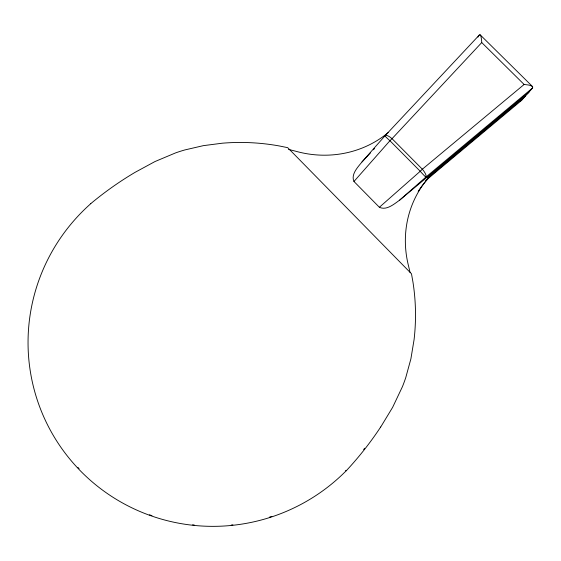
<?xml version="1.0" encoding="UTF-8"?>
<svg xmlns="http://www.w3.org/2000/svg" width="561" height="561" viewBox="0 0 561 561"><rect width="100%" height="100%" fill="white"/><g stroke="black" fill="none" stroke-linecap="round" stroke-linejoin="round"><path stroke-width="0.84" d="M477.951 37.131C481.036 30.119 481.604 40.609 481.745 42.559L524.121 84.466C526.611 84.872 533.041 84.872 532.712 87.853L521.66 100.328L519.486 101.317M380.702 427.026L392.637 407.335L402.412 386.718A167.423 166.428 3.8 0 0 405.771 377.581L410.897 358.837L414.067 339.714A218.517 215.578 -15.2 0 0 412.98 282.225L411.486 273.796L287.681 147.662L279.329 145.965A218.797 218.117 -40.7 0 0 222.373 143.195L203.391 145.643L184.744 149.962A167.36 165.705 -1.7 0 0 175.621 152.88L154.976 161.554L135.145 172.297A344.209 336.467 89.5 0 0 90.777 203.629M418.162 191.392A101.969 96.78 45.3 0 1 436.276 170.888L438.961 167.55L528.953 92.095L399.713 200.081C394.159 204.036 386.473 210.761 379.376 207.275L353.97 181.484C350.695 174.394 357.869 167.122 362.02 161.912L370.386 152.971M362.02 161.912L384.979 135.818L479.283 35.055M353.97 181.484L389.923 140.727A7.791 0.708 -44.9 0 1 392.034 138.679L481.745 42.559M373.374 149.773L374.573 148.497M379.376 207.275L420.231 171.266A7.812 0.4 -44.6 0 1 422.342 169.212L524.121 84.466M399.713 200.081L425.911 177.066L532.712 87.853M436.276 170.888L525.285 96.233L427.587 177.893M425.771 180.488L521.702 100.279M345.548 470.623L346.228 470.735A186.259 184.695 -23.4 0 1 78.898 469.298A186.259 184.695 -23.4 0 1 90.77 203.685M288.557 149.401L295.899 151.281A100.692 94.893 18.7 0 0 388.338 132.48M532.698 86.724L480.111 34.768M410.035 272.344L408.548 265.998A103.21 97.873 45.2 0 1 438.961 167.55M271.833 516.4A185.326 183.777 -23.7 0 1 269.364 517.2M232.906 524.879A185.326 183.777 -23.7 0 1 231.209 525.054M194.309 525.019A185.326 183.777 -23.7 0 1 192.598 524.844M151.954 515.664A185.326 183.777 -23.7 0 1 149.492 514.788M79.059 468.638A185.326 183.777 -23.7 0 1 77.895 467.39M364.657 448.253A334.075 322.372 -14.9 0 1 363.654 449.536M380.674 427.012A335.773 323.942 -14.8 0 1 346.256 470.763M422.342 169.212L392.034 138.679A7.714 2.532 43.1 0 0 384.979 135.818A7.714 0.372 41.5 0 0 389.923 140.727L420.231 171.266A7.742 0.442 48.5 0 0 425.911 177.066A7.742 2.475 50.1 0 0 422.342 169.212"/></g></svg>
